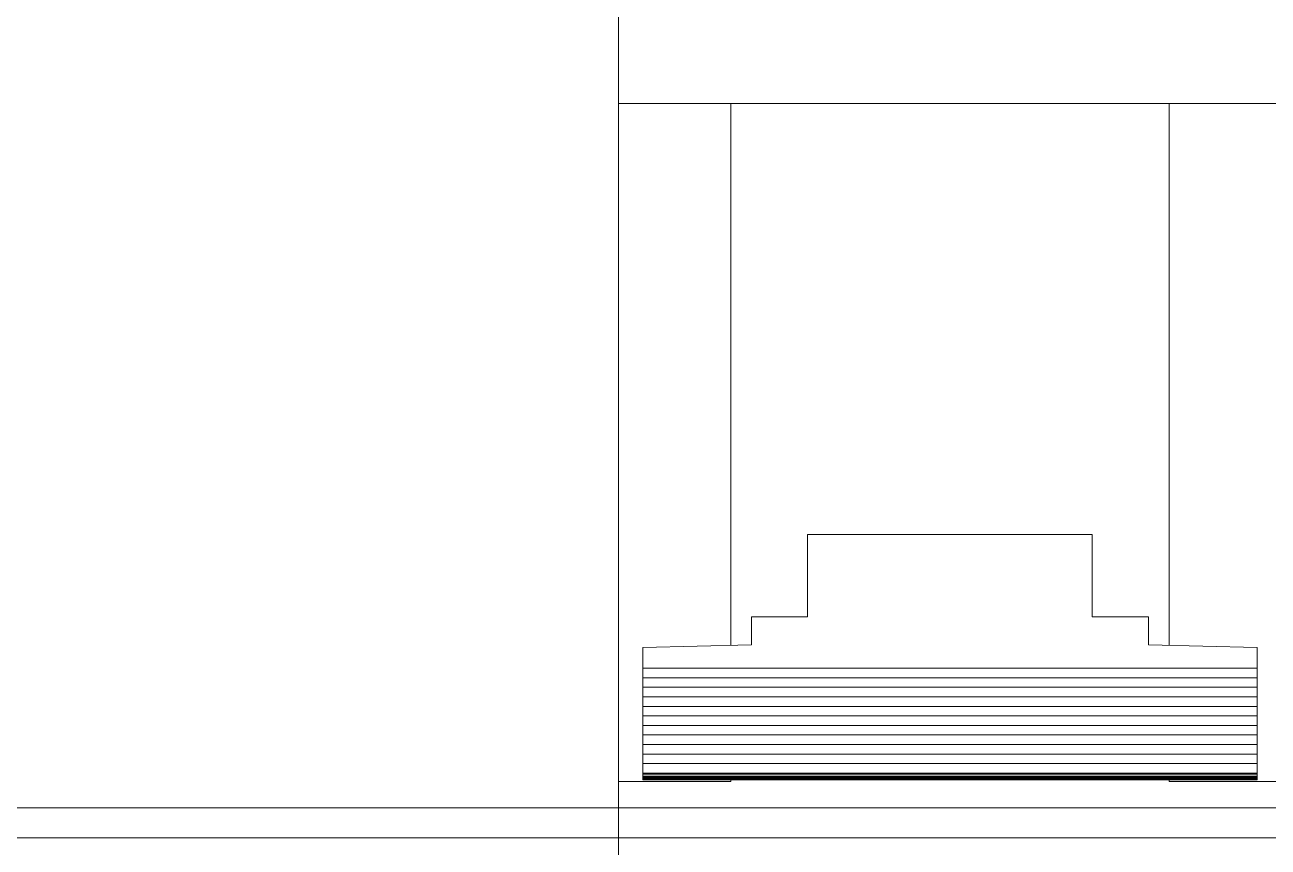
# Model space of a CAD drawing. Header units: millimetres. Extents: x 4134 to 7422, y 1400 to 3585.
# Drawn here: x 4619.32 to 4652.51, y 2798.86 to 2820.81 of the extents above; entities that cross this region are included whole.
import ezdxf

# ---------------------------------------------------------------- set-up
doc = ezdxf.new("R2010")
doc.units = ezdxf.units.MM
doc.layers.add('000-PI-Oprema', color=30, linetype='Continuous', lineweight=5)

msp = doc.modelspace()

# ---------------------------------------------------------------- linework, layer by layer
at = {"layer": '000-PI-Oprema', "color": 0, "linetype": 'ByBlock', "lineweight": 0, "ltscale": 0.25}
for points in [[(4635.165, 2818.706), (4635.165, 2843.413)], [(4635.17, 2799.907), (4635.17, 2843.413)], [(4635.165, 2800.61), (4635.165, 2818.706)], [(4638.165, 2818.706), (4635.165, 2818.706)], [(4652.868, 2818.707), (4638.165, 2818.707)], [(4638.165, 2804.246), (4638.165, 2818.706)], [(4649.867, 2818.706), (4649.867, 2804.246)], [(4640.216, 2807.207), (4640.216, 2805.006)], [(4647.817, 2807.207), (4640.216, 2807.207)], [(4647.817, 2805.006), (4647.817, 2807.207)], [(4638.716, 2805.006), (4640.216, 2805.006)], [(4638.716, 2804.258), (4638.716, 2805.006)], [(4647.817, 2805.006), (4649.317, 2805.006)], [(4649.317, 2804.258), (4649.317, 2805.006)], [(4638.716, 2804.258), (4635.815, 2804.19)], [(4652.217, 2804.19), (4649.317, 2804.258)], [(4635.815, 2803.632), (4635.815, 2804.19)], [(4652.217, 2803.632), (4652.217, 2804.19)], [(4652.217, 2803.632), (4635.815, 2803.632)], [(4635.815, 2803.378), (4635.815, 2803.632)], [(4652.217, 2803.378), (4652.217, 2803.632)], [(4635.815, 2803.378), (4652.217, 2803.378)], [(4635.815, 2803.378), (4635.815, 2803.124)], [(4652.217, 2803.378), (4652.217, 2803.124)], [(4635.815, 2803.124), (4652.217, 2803.124)], [(4635.815, 2802.87), (4635.815, 2803.124)], [(4652.217, 2802.87), (4652.217, 2803.124)], [(4635.815, 2802.87), (4652.217, 2802.87)], [(4635.815, 2802.87), (4635.815, 2802.615)], [(4635.815, 2802.615), (4652.217, 2802.615)], [(4635.815, 2802.36), (4635.815, 2802.615)], [(4652.217, 2802.87), (4652.217, 2802.615)], [(4652.217, 2802.36), (4652.217, 2802.615)], [(4635.815, 2802.36), (4652.217, 2802.36)], [(4635.815, 2802.36), (4635.815, 2802.106)], [(4652.217, 2802.36), (4652.217, 2802.106)], [(4635.815, 2802.106), (4652.217, 2802.106)], [(4635.815, 2801.852), (4635.815, 2802.106)], [(4652.217, 2801.852), (4652.217, 2802.106)], [(4635.815, 2801.852), (4652.217, 2801.852)], [(4635.815, 2801.852), (4635.815, 2801.597)], [(4635.815, 2801.597), (4652.217, 2801.597)], [(4635.815, 2801.343), (4635.815, 2801.597)], [(4652.217, 2801.852), (4652.217, 2801.597)], [(4652.217, 2801.343), (4652.217, 2801.597)], [(4635.815, 2801.343), (4652.217, 2801.343)], [(4635.815, 2801.343), (4635.815, 2801.088)], [(4652.217, 2801.343), (4652.217, 2801.088)], [(4635.815, 2801.088), (4652.217, 2801.088)], [(4635.815, 2800.834), (4635.815, 2801.088)], [(4652.217, 2800.834), (4652.217, 2801.088)], [(4635.165, 2799.907), (4635.165, 2800.61)], [(4635.165, 2800.61), (4638.165, 2800.61)], [(4652.217, 2800.834), (4635.815, 2800.834)], [(4635.815, 2800.805), (4635.815, 2800.834)], [(4635.815, 2800.805), (4652.217, 2800.805)], [(4635.815, 2800.805), (4635.815, 2800.747)], [(4635.815, 2800.747), (4652.217, 2800.747)], [(4635.815, 2800.747), (4635.815, 2800.727)], [(4635.815, 2800.727), (4652.217, 2800.727)], [(4635.815, 2800.727), (4635.815, 2800.708)], [(4635.815, 2800.708), (4652.217, 2800.708)], [(4635.815, 2800.708), (4635.815, 2800.689)], [(4635.815, 2800.689), (4652.217, 2800.689)], [(4635.815, 2800.689), (4635.815, 2800.67)], [(4635.815, 2800.67), (4652.217, 2800.67)], [(4635.815, 2800.67), (4635.815, 2800.65)], [(4635.815, 2800.65), (4652.217, 2800.65)], [(4638.165, 2800.61), (4638.165, 2800.651)], [(4649.867, 2800.651), (4649.867, 2800.61)], [(4649.867, 2800.61), (4652.868, 2800.61)], [(4652.217, 2800.805), (4652.217, 2800.834)], [(4652.217, 2800.805), (4652.217, 2800.747)], [(4652.217, 2800.747), (4652.217, 2800.727)], [(4652.217, 2800.727), (4652.217, 2800.708)], [(4652.217, 2800.708), (4652.217, 2800.689)], [(4652.217, 2800.689), (4652.217, 2800.67)], [(4652.217, 2800.67), (4652.217, 2800.65)], [(4599.765, 2799.907), (4635.17, 2799.907)], [(4635.165, 2799.907), (4670.57, 2799.907)], [(4635.165, 2799.107), (4635.165, 2799.907)], [(4635.17, 2799.907), (4635.17, 2799.107)], [(4635.17, 2799.107), (4599.765, 2799.107)], [(4635.165, 2798.607), (4635.165, 2799.107)], [(4670.57, 2799.107), (4635.165, 2799.107)], [(4635.17, 2799.107), (4635.17, 2798.607)]]:
    msp.add_lwpolyline(points, dxfattribs=at)

doc.saveas('drawing.dxf')
